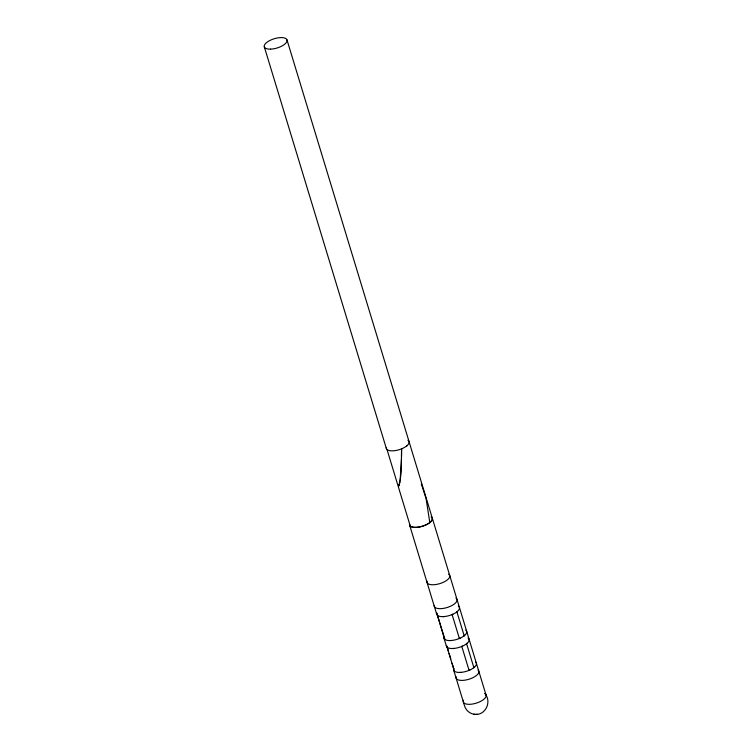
<?xml version="1.0" encoding="UTF-8"?>
<svg xmlns="http://www.w3.org/2000/svg" width="752" height="752" viewBox="0 0 752 752"><rect width="100%" height="100%" fill="white"/><g stroke="black" fill="none" stroke-linecap="round" stroke-linejoin="round"><path stroke-width="1.13" d="M402.499 448.455L401.577 448.85C401.277 460.102 401.869 477.52 398.72 486.065L399.914 482.051M401.493 459.068L400.111 480.81M443.953 637.17L436.799 612.88M406.437 446.162L407.048 445.654M456.812 611.94L457.423 611.442M464.078 635.854L464.689 635.355M466.494 643.825L467.105 643.327M473.76 667.738L474.371 667.24M451.952 614.638L452.873 614.243M459.209 638.551L460.139 638.157M461.634 646.523L462.555 646.128M468.9 670.436L469.821 670.041M474.803 714.325C484.683 715.65 491.263 703.43 486.102 695.215M476.298 714.391L476.89 714.344M476.853 714.344L477.341 714.306M443.201 616.64L444.122 616.574M450.467 640.554L451.388 640.488M452.892 648.515L453.813 648.459M460.158 672.429L461.079 672.373M453.653 670.013L464.548 705.874C465.817 710.311 469.878 713.817 474.493 714.297M473.948 714.231L475.264 714.381M444.958 639.482L437.382 615.315M421.308 483.903L426.093 498.632L429.796 522.593M286.982 39.847L409.032 441.556M409.107 441.828L459.406 607.343M459.481 607.616L469.088 639.228M469.163 639.501L486.036 695.017M456.915 611.855L464.181 635.769M466.607 643.74L473.873 667.654M452.112 614.572L459.369 638.486M461.794 646.457L469.06 670.37M446.82 645.846L448.465 651.279M449.123 653.45L450.777 658.884M452.102 663.236L453.747 668.669M387.017 449.527L410.263 526.043M447.073 647.199L454.33 671.113M264.281 46.718L386.331 448.436M409.577 524.952L436.696 614.224M443.962 638.128L446.387 646.1M407.96 440.305A11.863 4.841 -16.9 0 1 399.989 449.442A11.863 4.841 -16.9 0 1 386.293 447.647M401.577 448.85A152.393 43.522 83.7 0 1 401.53 456.567M431.338 516.915A11.863 4.841 -16.9 0 1 430.304 522.179L429.693 522.678A11.863 4.841 -16.9 0 1 425.745 524.971L424.824 525.366A11.863 4.841 -16.9 0 1 417.003 527.312L416.082 527.368A11.863 4.841 -16.9 0 1 410.573 526.306L410.197 525.986A11.863 4.841 -16.9 0 1 409.52 524.435M475.649 662.164A11.863 4.841 -16.9 0 1 465.958 671.442A11.863 4.841 -16.9 0 1 453.86 668.378M468.017 637.978A11.863 4.841 -16.9 0 1 460.346 647.011A11.863 4.841 -16.9 0 1 446.331 645.592M448.643 574.208A11.863 4.841 -16.9 0 1 440.221 583.496A11.863 4.841 -16.9 0 1 427.061 581.127M431.206 516.821A11.863 4.841 -16.9 0 1 423.677 525.808A11.863 4.841 -16.9 0 1 409.52 524.567M455.909 598.122A11.863 4.841 -16.9 0 1 447.938 607.259A11.863 4.841 -16.9 0 1 434.233 605.463M459.002 606.667A11.863 4.841 -16.9 0 1 449.273 615.578A11.863 4.841 -16.9 0 1 436.686 613.256M458.335 606.093A11.863 4.841 -16.9 0 1 458.842 606.497M465.732 630.091A11.863 4.841 -16.9 0 1 457.028 639.341A11.863 4.841 -16.9 0 1 444.009 636.925M478.075 670.126A11.863 4.841 -16.9 0 1 468.834 679.282A11.863 4.841 -16.9 0 1 456.126 676.781M485.341 694.04A11.863 4.841 -16.9 0 1 475.649 703.327A11.863 4.841 -16.9 0 1 463.542 700.253M484.532 693.523A11.863 4.841 -16.9 0 1 484.974 693.767M270.56 49.143A11.863 4.841 -16.9 0 0 287.076 40.213A11.863 4.841 -16.9 0 0 269.338 40.758A11.863 4.841 -16.9 0 0 270.56 49.143"/></g></svg>
